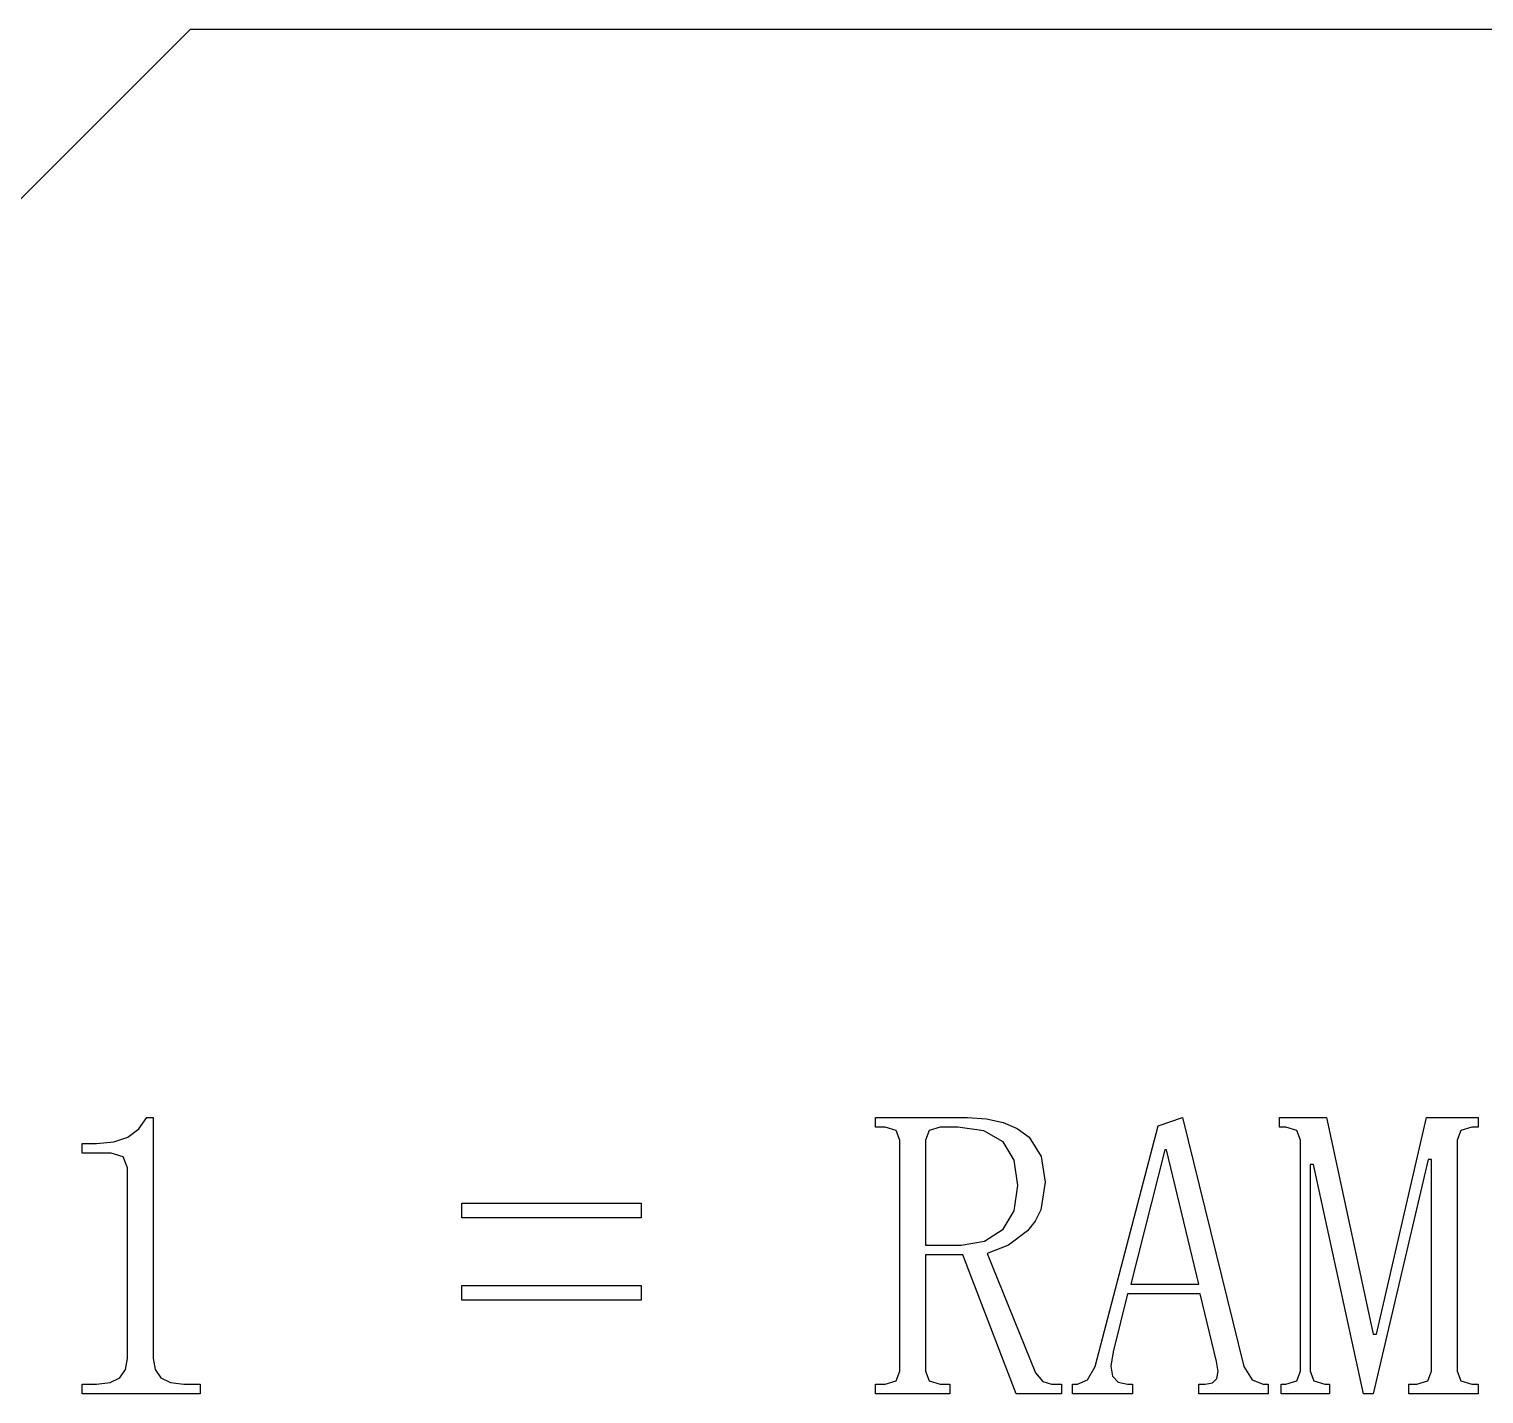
# Model space of a CAD drawing. Extents: x -200 to 421, y -75 to 295.
# Drawn here: x -111.93 to -79.2, y 24.32 to 55.03 of the extents above; entities that cross this region are included whole.
import ezdxf

# ---------------------------------------------------------------- set-up
doc = ezdxf.new("R2010")
doc.units = 0
doc.layers.get('0').update_dxf_attribs({"linetype": 'CONTINUOUS'})

# ---------------------------------------------------------------- blocks, each defined once
blk = doc.blocks.new('BLOCK_725')
at = {"color": 7}
blk.add_lwpolyline([(-109.141, 30.538), (-109.141, 25.119)], dxfattribs=at)
blk = doc.blocks.new('BLOCK_726')
at = {"color": 7}
blk.add_lwpolyline([(-109.141, 25.119), (-109.097, 24.865)], dxfattribs=at)
blk = doc.blocks.new('BLOCK_727')
at = {"color": 7}
blk.add_lwpolyline([(-109.097, 24.865), (-108.968, 24.683)], dxfattribs=at)
blk = doc.blocks.new('BLOCK_728')
at = {"color": 7}
blk.add_lwpolyline([(-108.968, 24.683), (-108.752, 24.574)], dxfattribs=at)
blk = doc.blocks.new('BLOCK_729')
at = {"color": 7}
blk.add_lwpolyline([(-108.752, 24.574), (-108.45, 24.538)], dxfattribs=at)
blk = doc.blocks.new('BLOCK_730')
at = {"color": 7}
blk.add_lwpolyline([(-108.45, 24.538), (-108.086, 24.538)], dxfattribs=at)
blk = doc.blocks.new('BLOCK_731')
at = {"color": 7}
blk.add_lwpolyline([(-108.086, 24.538), (-108.086, 24.319)], dxfattribs=at)
blk = doc.blocks.new('BLOCK_732')
at = {"color": 7}
blk.add_lwpolyline([(-108.086, 24.319), (-110.741, 24.319)], dxfattribs=at)
blk = doc.blocks.new('BLOCK_733')
at = {"color": 7}
blk.add_lwpolyline([(-110.741, 24.319), (-110.741, 24.538)], dxfattribs=at)
blk = doc.blocks.new('BLOCK_734')
at = {"color": 7}
blk.add_lwpolyline([(-110.741, 24.538), (-110.413, 24.538)], dxfattribs=at)
blk = doc.blocks.new('BLOCK_735')
at = {"color": 7}
blk.add_lwpolyline([(-110.413, 24.538), (-110.111, 24.574)], dxfattribs=at)
blk = doc.blocks.new('BLOCK_736')
at = {"color": 7}
blk.add_lwpolyline([(-110.111, 24.574), (-109.895, 24.683)], dxfattribs=at)
blk = doc.blocks.new('BLOCK_737')
at = {"color": 7}
blk.add_lwpolyline([(-109.895, 24.683), (-109.766, 24.865)], dxfattribs=at)
blk = doc.blocks.new('BLOCK_738')
at = {"color": 7}
blk.add_lwpolyline([(-109.766, 24.865), (-109.722, 25.119)], dxfattribs=at)
blk = doc.blocks.new('BLOCK_739')
at = {"color": 7}
blk.add_lwpolyline([(-109.722, 25.119), (-109.722, 29.41)], dxfattribs=at)
blk = doc.blocks.new('BLOCK_740')
at = {"color": 7}
blk.add_lwpolyline([(-109.722, 29.41), (-109.813, 29.656)], dxfattribs=at)
blk = doc.blocks.new('BLOCK_741')
at = {"color": 7}
blk.add_lwpolyline([(-109.813, 29.656), (-110.086, 29.738)], dxfattribs=at)
blk = doc.blocks.new('BLOCK_742')
at = {"color": 7}
blk.add_lwpolyline([(-110.086, 29.738), (-110.741, 29.738)], dxfattribs=at)
blk = doc.blocks.new('BLOCK_743')
at = {"color": 7}
blk.add_lwpolyline([(-110.741, 29.738), (-110.741, 29.956)], dxfattribs=at)
blk = doc.blocks.new('BLOCK_744')
at = {"color": 7}
blk.add_lwpolyline([(-110.741, 29.956), (-110.413, 29.956)], dxfattribs=at)
blk = doc.blocks.new('BLOCK_745')
at = {"color": 7}
blk.add_lwpolyline([(-110.413, 29.956), (-110.029, 29.992)], dxfattribs=at)
blk = doc.blocks.new('BLOCK_746')
at = {"color": 7}
blk.add_lwpolyline([(-110.029, 29.992), (-109.713, 30.101)], dxfattribs=at)
blk = doc.blocks.new('BLOCK_747')
at = {"color": 7}
blk.add_lwpolyline([(-109.713, 30.101), (-109.466, 30.283)], dxfattribs=at)
blk = doc.blocks.new('BLOCK_748')
at = {"color": 7}
blk.add_lwpolyline([(-109.466, 30.283), (-109.286, 30.538)], dxfattribs=at)
blk = doc.blocks.new('BLOCK_749')
at = {"color": 7}
blk.add_lwpolyline([(-109.286, 30.538), (-109.141, 30.538)], dxfattribs=at)
blk = doc.blocks.new('BLOCK_750')
at = {"color": 7}
blk.add_lwpolyline([(-102.195, 28.283), (-102.195, 28.61)], dxfattribs=at)
blk = doc.blocks.new('BLOCK_751')
at = {"color": 7}
blk.add_lwpolyline([(-102.195, 28.61), (-98.159, 28.61)], dxfattribs=at)
blk = doc.blocks.new('BLOCK_752')
at = {"color": 7}
blk.add_lwpolyline([(-98.159, 28.61), (-98.159, 28.283)], dxfattribs=at)
blk = doc.blocks.new('BLOCK_753')
at = {"color": 7}
blk.add_lwpolyline([(-98.159, 28.283), (-102.195, 28.283)], dxfattribs=at)
blk = doc.blocks.new('BLOCK_754')
at = {"color": 7}
blk.add_lwpolyline([(-102.195, 26.429), (-102.195, 26.756)], dxfattribs=at)
blk = doc.blocks.new('BLOCK_755')
at = {"color": 7}
blk.add_lwpolyline([(-102.195, 26.756), (-98.159, 26.756)], dxfattribs=at)
blk = doc.blocks.new('BLOCK_756')
at = {"color": 7}
blk.add_lwpolyline([(-98.159, 26.756), (-98.159, 26.429)], dxfattribs=at)
blk = doc.blocks.new('BLOCK_757')
at = {"color": 7}
blk.add_lwpolyline([(-98.159, 26.429), (-102.195, 26.429)], dxfattribs=at)
blk = doc.blocks.new('BLOCK_758')
at = {"color": 7}
blk.add_lwpolyline([(-90.813, 30.538), (-90.386, 30.51)], dxfattribs=at)
blk = doc.blocks.new('BLOCK_759')
at = {"color": 7}
blk.add_lwpolyline([(-90.386, 30.51), (-90.013, 30.429)], dxfattribs=at)
blk = doc.blocks.new('BLOCK_760')
at = {"color": 7}
blk.add_lwpolyline([(-90.013, 30.429), (-89.695, 30.292)], dxfattribs=at)
blk = doc.blocks.new('BLOCK_761')
at = {"color": 7}
blk.add_lwpolyline([(-89.695, 30.292), (-89.431, 30.101)], dxfattribs=at)
blk = doc.blocks.new('BLOCK_762')
at = {"color": 7}
blk.add_lwpolyline([(-89.431, 30.101), (-89.159, 29.665)], dxfattribs=at)
blk = doc.blocks.new('BLOCK_763')
at = {"color": 7}
blk.add_lwpolyline([(-89.159, 29.665), (-89.068, 29.083)], dxfattribs=at)
blk = doc.blocks.new('BLOCK_764')
at = {"color": 7}
blk.add_lwpolyline([(-89.068, 29.083), (-89.168, 28.465)], dxfattribs=at)
blk = doc.blocks.new('BLOCK_765')
at = {"color": 7}
blk.add_lwpolyline([(-89.168, 28.465), (-89.293, 28.21)], dxfattribs=at)
blk = doc.blocks.new('BLOCK_766')
at = {"color": 7}
blk.add_lwpolyline([(-89.293, 28.21), (-89.468, 27.992)], dxfattribs=at)
blk = doc.blocks.new('BLOCK_767')
at = {"color": 7}
blk.add_lwpolyline([(-89.468, 27.992), (-89.895, 27.665)], dxfattribs=at)
blk = doc.blocks.new('BLOCK_768')
at = {"color": 7}
blk.add_lwpolyline([(-89.895, 27.665), (-90.377, 27.483)], dxfattribs=at)
blk = doc.blocks.new('BLOCK_769')
at = {"color": 7}
blk.add_lwpolyline([(-90.377, 27.483), (-89.286, 24.792)], dxfattribs=at)
blk = doc.blocks.new('BLOCK_770')
at = {"color": 7}
blk.add_lwpolyline([(-89.286, 24.792), (-89.122, 24.601)], dxfattribs=at)
blk = doc.blocks.new('BLOCK_771')
at = {"color": 7}
blk.add_lwpolyline([(-89.122, 24.601), (-88.922, 24.538)], dxfattribs=at)
blk = doc.blocks.new('BLOCK_772')
at = {"color": 7}
blk.add_lwpolyline([(-88.922, 24.538), (-88.704, 24.538)], dxfattribs=at)
blk = doc.blocks.new('BLOCK_773')
at = {"color": 7}
blk.add_lwpolyline([(-88.704, 24.538), (-88.704, 24.319)], dxfattribs=at)
blk = doc.blocks.new('BLOCK_774')
at = {"color": 7}
blk.add_lwpolyline([(-88.704, 24.319), (-89.722, 24.319)], dxfattribs=at)
blk = doc.blocks.new('BLOCK_775')
at = {"color": 7}
blk.add_lwpolyline([(-89.722, 24.319), (-90.922, 27.447)], dxfattribs=at)
blk = doc.blocks.new('BLOCK_776')
at = {"color": 7}
blk.add_lwpolyline([(-90.922, 27.447), (-91.759, 27.447)], dxfattribs=at)
blk = doc.blocks.new('BLOCK_777')
at = {"color": 7}
blk.add_lwpolyline([(-91.759, 27.447), (-91.759, 24.829)], dxfattribs=at)
blk = doc.blocks.new('BLOCK_778')
at = {"color": 7}
blk.add_lwpolyline([(-91.759, 24.829), (-91.677, 24.61)], dxfattribs=at)
blk = doc.blocks.new('BLOCK_779')
at = {"color": 7}
blk.add_lwpolyline([(-91.677, 24.61), (-91.431, 24.538)], dxfattribs=at)
blk = doc.blocks.new('BLOCK_780')
at = {"color": 7}
blk.add_lwpolyline([(-91.431, 24.538), (-91.213, 24.538)], dxfattribs=at)
blk = doc.blocks.new('BLOCK_781')
at = {"color": 7}
blk.add_lwpolyline([(-91.213, 24.538), (-91.213, 24.319)], dxfattribs=at)
blk = doc.blocks.new('BLOCK_782')
at = {"color": 7}
blk.add_lwpolyline([(-91.213, 24.319), (-92.886, 24.319)], dxfattribs=at)
blk = doc.blocks.new('BLOCK_783')
at = {"color": 7}
blk.add_lwpolyline([(-92.886, 24.319), (-92.886, 24.538)], dxfattribs=at)
blk = doc.blocks.new('BLOCK_784')
at = {"color": 7}
blk.add_lwpolyline([(-92.886, 24.538), (-92.668, 24.538)], dxfattribs=at)
blk = doc.blocks.new('BLOCK_785')
at = {"color": 7}
blk.add_lwpolyline([(-92.668, 24.538), (-92.422, 24.61)], dxfattribs=at)
blk = doc.blocks.new('BLOCK_786')
at = {"color": 7}
blk.add_lwpolyline([(-92.422, 24.61), (-92.341, 24.829)], dxfattribs=at)
blk = doc.blocks.new('BLOCK_787')
at = {"color": 7}
blk.add_lwpolyline([(-92.341, 24.829), (-92.341, 30.029)], dxfattribs=at)
blk = doc.blocks.new('BLOCK_788')
at = {"color": 7}
blk.add_lwpolyline([(-92.341, 30.029), (-92.422, 30.247)], dxfattribs=at)
blk = doc.blocks.new('BLOCK_789')
at = {"color": 7}
blk.add_lwpolyline([(-92.422, 30.247), (-92.668, 30.319)], dxfattribs=at)
blk = doc.blocks.new('BLOCK_790')
at = {"color": 7}
blk.add_lwpolyline([(-92.668, 30.319), (-92.886, 30.319)], dxfattribs=at)
blk = doc.blocks.new('BLOCK_791')
at = {"color": 7}
blk.add_lwpolyline([(-92.886, 30.319), (-92.886, 30.538)], dxfattribs=at)
blk = doc.blocks.new('BLOCK_792')
at = {"color": 7}
blk.add_lwpolyline([(-92.886, 30.538), (-90.813, 30.538)], dxfattribs=at)
blk = doc.blocks.new('BLOCK_793')
at = {"color": 7}
blk.add_lwpolyline([(-91.759, 27.665), (-90.959, 27.665)], dxfattribs=at)
blk = doc.blocks.new('BLOCK_794')
at = {"color": 7}
blk.add_lwpolyline([(-90.959, 27.665), (-90.431, 27.756)], dxfattribs=at)
blk = doc.blocks.new('BLOCK_795')
at = {"color": 7}
blk.add_lwpolyline([(-90.431, 27.756), (-90.013, 28.029)], dxfattribs=at)
blk = doc.blocks.new('BLOCK_796')
at = {"color": 7}
blk.add_lwpolyline([(-90.013, 28.029), (-89.768, 28.438)], dxfattribs=at)
blk = doc.blocks.new('BLOCK_797')
at = {"color": 7}
blk.add_lwpolyline([(-89.768, 28.438), (-89.686, 29.01)], dxfattribs=at)
blk = doc.blocks.new('BLOCK_798')
at = {"color": 7}
blk.add_lwpolyline([(-89.686, 29.01), (-89.768, 29.583)], dxfattribs=at)
blk = doc.blocks.new('BLOCK_799')
at = {"color": 7}
blk.add_lwpolyline([(-89.768, 29.583), (-90.013, 29.992)], dxfattribs=at)
blk = doc.blocks.new('BLOCK_800')
at = {"color": 7}
blk.add_lwpolyline([(-90.013, 29.992), (-90.45, 30.238)], dxfattribs=at)
blk = doc.blocks.new('BLOCK_801')
at = {"color": 7}
blk.add_lwpolyline([(-90.45, 30.238), (-91.031, 30.319)], dxfattribs=at)
blk = doc.blocks.new('BLOCK_802')
at = {"color": 7}
blk.add_lwpolyline([(-91.031, 30.319), (-91.431, 30.319)], dxfattribs=at)
blk = doc.blocks.new('BLOCK_803')
at = {"color": 7}
blk.add_lwpolyline([(-91.431, 30.319), (-91.677, 30.247)], dxfattribs=at)
blk = doc.blocks.new('BLOCK_804')
at = {"color": 7}
blk.add_lwpolyline([(-91.677, 30.247), (-91.759, 30.029)], dxfattribs=at)
blk = doc.blocks.new('BLOCK_805')
at = {"color": 7}
blk.add_lwpolyline([(-91.759, 30.029), (-91.759, 27.665)], dxfattribs=at)
blk = doc.blocks.new('BLOCK_806')
at = {"color": 7}
blk.add_lwpolyline([(-85.577, 26.574), (-87.213, 26.574)], dxfattribs=at)
blk = doc.blocks.new('BLOCK_807')
at = {"color": 7}
blk.add_lwpolyline([(-87.213, 26.574), (-87.541, 25.265)], dxfattribs=at)
blk = doc.blocks.new('BLOCK_808')
at = {"color": 7}
blk.add_lwpolyline([(-87.541, 25.265), (-87.588, 24.947)], dxfattribs=at)
blk = doc.blocks.new('BLOCK_809')
at = {"color": 7}
blk.add_lwpolyline([(-87.588, 24.947), (-87.55, 24.719)], dxfattribs=at)
blk = doc.blocks.new('BLOCK_810')
at = {"color": 7}
blk.add_lwpolyline([(-87.55, 24.719), (-87.425, 24.583)], dxfattribs=at)
blk = doc.blocks.new('BLOCK_811')
at = {"color": 7}
blk.add_lwpolyline([(-87.425, 24.583), (-87.213, 24.538)], dxfattribs=at)
blk = doc.blocks.new('BLOCK_812')
at = {"color": 7}
blk.add_lwpolyline([(-87.213, 24.538), (-87.104, 24.538)], dxfattribs=at)
blk = doc.blocks.new('BLOCK_813')
at = {"color": 7}
blk.add_lwpolyline([(-87.104, 24.538), (-87.104, 24.319)], dxfattribs=at)
blk = doc.blocks.new('BLOCK_814')
at = {"color": 7}
blk.add_lwpolyline([(-87.104, 24.319), (-88.45, 24.319)], dxfattribs=at)
blk = doc.blocks.new('BLOCK_815')
at = {"color": 7}
blk.add_lwpolyline([(-88.45, 24.319), (-88.45, 24.538)], dxfattribs=at)
blk = doc.blocks.new('BLOCK_816')
at = {"color": 7}
blk.add_lwpolyline([(-88.45, 24.538), (-88.341, 24.538)], dxfattribs=at)
blk = doc.blocks.new('BLOCK_817')
at = {"color": 7}
blk.add_lwpolyline([(-88.341, 24.538), (-88.113, 24.638)], dxfattribs=at)
blk = doc.blocks.new('BLOCK_818')
at = {"color": 7}
blk.add_lwpolyline([(-88.113, 24.638), (-87.941, 24.938)], dxfattribs=at)
blk = doc.blocks.new('BLOCK_819')
at = {"color": 7}
blk.add_lwpolyline([(-87.941, 24.938), (-86.522, 30.356)], dxfattribs=at)
blk = doc.blocks.new('BLOCK_820')
at = {"color": 7}
blk.add_lwpolyline([(-86.522, 30.356), (-85.977, 30.538)], dxfattribs=at)
blk = doc.blocks.new('BLOCK_821')
at = {"color": 7}
blk.add_lwpolyline([(-85.977, 30.538), (-84.595, 24.938)], dxfattribs=at)
blk = doc.blocks.new('BLOCK_822')
at = {"color": 7}
blk.add_lwpolyline([(-84.595, 24.938), (-84.413, 24.638)], dxfattribs=at)
blk = doc.blocks.new('BLOCK_823')
at = {"color": 7}
blk.add_lwpolyline([(-84.413, 24.638), (-84.159, 24.538)], dxfattribs=at)
blk = doc.blocks.new('BLOCK_824')
at = {"color": 7}
blk.add_lwpolyline([(-84.159, 24.538), (-84.05, 24.538)], dxfattribs=at)
blk = doc.blocks.new('BLOCK_825')
at = {"color": 7}
blk.add_lwpolyline([(-84.05, 24.538), (-84.05, 24.319)], dxfattribs=at)
blk = doc.blocks.new('BLOCK_826')
at = {"color": 7}
blk.add_lwpolyline([(-84.05, 24.319), (-85.613, 24.319)], dxfattribs=at)
blk = doc.blocks.new('BLOCK_827')
at = {"color": 7}
blk.add_lwpolyline([(-85.613, 24.319), (-85.613, 24.538)], dxfattribs=at)
blk = doc.blocks.new('BLOCK_828')
at = {"color": 7}
blk.add_lwpolyline([(-85.613, 24.538), (-85.468, 24.538)], dxfattribs=at)
blk = doc.blocks.new('BLOCK_829')
at = {"color": 7}
blk.add_lwpolyline([(-85.468, 24.538), (-85.302, 24.569)], dxfattribs=at)
blk = doc.blocks.new('BLOCK_830')
at = {"color": 7}
blk.add_lwpolyline([(-85.302, 24.569), (-85.204, 24.665)], dxfattribs=at)
blk = doc.blocks.new('BLOCK_831')
at = {"color": 7}
blk.add_lwpolyline([(-85.204, 24.665), (-85.175, 24.824)], dxfattribs=at)
blk = doc.blocks.new('BLOCK_832')
at = {"color": 7}
blk.add_lwpolyline([(-85.175, 24.824), (-85.213, 25.047)], dxfattribs=at)
blk = doc.blocks.new('BLOCK_833')
at = {"color": 7}
blk.add_lwpolyline([(-85.213, 25.047), (-85.577, 26.574)], dxfattribs=at)
blk = doc.blocks.new('BLOCK_834')
at = {"color": 7}
blk.add_lwpolyline([(-86.341, 29.81), (-86.377, 29.81)], dxfattribs=at)
blk = doc.blocks.new('BLOCK_835')
at = {"color": 7}
blk.add_lwpolyline([(-86.377, 29.81), (-87.141, 26.792)], dxfattribs=at)
blk = doc.blocks.new('BLOCK_836')
at = {"color": 7}
blk.add_lwpolyline([(-87.141, 26.792), (-85.613, 26.792)], dxfattribs=at)
blk = doc.blocks.new('BLOCK_837')
at = {"color": 7}
blk.add_lwpolyline([(-85.613, 26.792), (-86.341, 29.81)], dxfattribs=at)
blk = doc.blocks.new('BLOCK_838')
at = {"color": 7}
blk.add_lwpolyline([(-79.795, 24.829), (-79.713, 24.61)], dxfattribs=at)
blk = doc.blocks.new('BLOCK_839')
at = {"color": 7}
blk.add_lwpolyline([(-79.713, 24.61), (-79.468, 24.538)], dxfattribs=at)
blk = doc.blocks.new('BLOCK_840')
at = {"color": 7}
blk.add_lwpolyline([(-79.468, 24.538), (-79.322, 24.538)], dxfattribs=at)
blk = doc.blocks.new('BLOCK_841')
at = {"color": 7}
blk.add_lwpolyline([(-79.322, 24.538), (-79.322, 24.319)], dxfattribs=at)
blk = doc.blocks.new('BLOCK_842')
at = {"color": 7}
blk.add_lwpolyline([(-79.322, 24.319), (-80.886, 24.319)], dxfattribs=at)
blk = doc.blocks.new('BLOCK_843')
at = {"color": 7}
blk.add_lwpolyline([(-80.886, 24.319), (-80.886, 24.538)], dxfattribs=at)
blk = doc.blocks.new('BLOCK_844')
at = {"color": 7}
blk.add_lwpolyline([(-80.886, 24.538), (-80.704, 24.538)], dxfattribs=at)
blk = doc.blocks.new('BLOCK_845')
at = {"color": 7}
blk.add_lwpolyline([(-80.704, 24.538), (-80.459, 24.61)], dxfattribs=at)
blk = doc.blocks.new('BLOCK_846')
at = {"color": 7}
blk.add_lwpolyline([(-80.459, 24.61), (-80.377, 24.829)], dxfattribs=at)
blk = doc.blocks.new('BLOCK_847')
at = {"color": 7}
blk.add_lwpolyline([(-80.377, 24.829), (-80.377, 29.592)], dxfattribs=at)
blk = doc.blocks.new('BLOCK_848')
at = {"color": 7}
blk.add_lwpolyline([(-80.377, 29.592), (-80.45, 29.592)], dxfattribs=at)
blk = doc.blocks.new('BLOCK_849')
at = {"color": 7}
blk.add_lwpolyline([(-80.45, 29.592), (-81.686, 24.319)], dxfattribs=at)
blk = doc.blocks.new('BLOCK_850')
at = {"color": 7}
blk.add_lwpolyline([(-81.686, 24.319), (-81.904, 24.319)], dxfattribs=at)
blk = doc.blocks.new('BLOCK_851')
at = {"color": 7}
blk.add_lwpolyline([(-81.904, 24.319), (-83.032, 29.483)], dxfattribs=at)
blk = doc.blocks.new('BLOCK_852')
at = {"color": 7}
blk.add_lwpolyline([(-83.032, 29.483), (-83.104, 29.483)], dxfattribs=at)
blk = doc.blocks.new('BLOCK_853')
at = {"color": 7}
blk.add_lwpolyline([(-83.104, 29.483), (-83.104, 24.829)], dxfattribs=at)
blk = doc.blocks.new('BLOCK_854')
at = {"color": 7}
blk.add_lwpolyline([(-83.104, 24.829), (-83.022, 24.61)], dxfattribs=at)
blk = doc.blocks.new('BLOCK_855')
at = {"color": 7}
blk.add_lwpolyline([(-83.022, 24.61), (-82.777, 24.538)], dxfattribs=at)
blk = doc.blocks.new('BLOCK_856')
at = {"color": 7}
blk.add_lwpolyline([(-82.777, 24.538), (-82.668, 24.538)], dxfattribs=at)
blk = doc.blocks.new('BLOCK_857')
at = {"color": 7}
blk.add_lwpolyline([(-82.668, 24.538), (-82.668, 24.319)], dxfattribs=at)
blk = doc.blocks.new('BLOCK_858')
at = {"color": 7}
blk.add_lwpolyline([(-82.668, 24.319), (-83.759, 24.319)], dxfattribs=at)
blk = doc.blocks.new('BLOCK_859')
at = {"color": 7}
blk.add_lwpolyline([(-83.759, 24.319), (-83.759, 24.538)], dxfattribs=at)
blk = doc.blocks.new('BLOCK_860')
at = {"color": 7}
blk.add_lwpolyline([(-83.759, 24.538), (-83.65, 24.538)], dxfattribs=at)
blk = doc.blocks.new('BLOCK_861')
at = {"color": 7}
blk.add_lwpolyline([(-83.65, 24.538), (-83.404, 24.61)], dxfattribs=at)
blk = doc.blocks.new('BLOCK_862')
at = {"color": 7}
blk.add_lwpolyline([(-83.404, 24.61), (-83.322, 24.829)], dxfattribs=at)
blk = doc.blocks.new('BLOCK_863')
at = {"color": 7}
blk.add_lwpolyline([(-83.322, 24.829), (-83.322, 30.029)], dxfattribs=at)
blk = doc.blocks.new('BLOCK_864')
at = {"color": 7}
blk.add_lwpolyline([(-83.322, 30.029), (-83.404, 30.247)], dxfattribs=at)
blk = doc.blocks.new('BLOCK_865')
at = {"color": 7}
blk.add_lwpolyline([(-83.404, 30.247), (-83.65, 30.319)], dxfattribs=at)
blk = doc.blocks.new('BLOCK_866')
at = {"color": 7}
blk.add_lwpolyline([(-83.65, 30.319), (-83.795, 30.319)], dxfattribs=at)
blk = doc.blocks.new('BLOCK_867')
at = {"color": 7}
blk.add_lwpolyline([(-83.795, 30.319), (-83.795, 30.538)], dxfattribs=at)
blk = doc.blocks.new('BLOCK_868')
at = {"color": 7}
blk.add_lwpolyline([(-83.795, 30.538), (-82.741, 30.538)], dxfattribs=at)
blk = doc.blocks.new('BLOCK_869')
at = {"color": 7}
blk.add_lwpolyline([(-82.741, 30.538), (-81.686, 25.665)], dxfattribs=at)
blk = doc.blocks.new('BLOCK_870')
at = {"color": 7}
blk.add_lwpolyline([(-81.686, 25.665), (-81.613, 25.665)], dxfattribs=at)
blk = doc.blocks.new('BLOCK_871')
at = {"color": 7}
blk.add_lwpolyline([(-81.613, 25.665), (-80.486, 30.538)], dxfattribs=at)
blk = doc.blocks.new('BLOCK_872')
at = {"color": 7}
blk.add_lwpolyline([(-80.486, 30.538), (-79.322, 30.538)], dxfattribs=at)
blk = doc.blocks.new('BLOCK_873')
at = {"color": 7}
blk.add_lwpolyline([(-79.322, 30.538), (-79.322, 30.319)], dxfattribs=at)
blk = doc.blocks.new('BLOCK_874')
at = {"color": 7}
blk.add_lwpolyline([(-79.322, 30.319), (-79.468, 30.319)], dxfattribs=at)
blk = doc.blocks.new('BLOCK_875')
at = {"color": 7}
blk.add_lwpolyline([(-79.468, 30.319), (-79.713, 30.247)], dxfattribs=at)
blk = doc.blocks.new('BLOCK_876')
at = {"color": 7}
blk.add_lwpolyline([(-79.713, 30.247), (-79.795, 30.029)], dxfattribs=at)
blk = doc.blocks.new('BLOCK_877')
at = {"color": 7}
blk.add_lwpolyline([(-79.795, 30.029), (-79.795, 24.829)], dxfattribs=at)
blk = doc.blocks.new('BLOCK_2043')
at = {"color": 7}
blk.add_lwpolyline([(-133.299, 30.035), (-108.299, 55.035)], dxfattribs=at)
blk = doc.blocks.new('BLOCK_2214')
at = {"color": 7}
blk.add_lwpolyline([(-108.299, 55.035), (47.701, 55.035)], dxfattribs=at)

msp = doc.modelspace()

# ---------------------------------------------------------------- block references
for name in ['BLOCK_2043', 'BLOCK_2214', 'BLOCK_748', 'BLOCK_749', 'BLOCK_725', 'BLOCK_791', 'BLOCK_792', 'BLOCK_758', 'BLOCK_759', 'BLOCK_820', 'BLOCK_821', 'BLOCK_867', 'BLOCK_868', 'BLOCK_869', 'BLOCK_871', 'BLOCK_872', 'BLOCK_873', 'BLOCK_747', 'BLOCK_790', 'BLOCK_789', 'BLOCK_788', 'BLOCK_804', 'BLOCK_803', 'BLOCK_802', 'BLOCK_801', 'BLOCK_800', 'BLOCK_760', 'BLOCK_761', 'BLOCK_819', 'BLOCK_866', 'BLOCK_865', 'BLOCK_864', 'BLOCK_876', 'BLOCK_875', 'BLOCK_874', 'BLOCK_743', 'BLOCK_744', 'BLOCK_745', 'BLOCK_746', 'BLOCK_787', 'BLOCK_805', 'BLOCK_799', 'BLOCK_762', 'BLOCK_835', 'BLOCK_834', 'BLOCK_837', 'BLOCK_863', 'BLOCK_877', 'BLOCK_742', 'BLOCK_741', 'BLOCK_740', 'BLOCK_798', 'BLOCK_763', 'BLOCK_852', 'BLOCK_853', 'BLOCK_851', 'BLOCK_849', 'BLOCK_848', 'BLOCK_847', 'BLOCK_739', 'BLOCK_797', 'BLOCK_764', 'BLOCK_750', 'BLOCK_751', 'BLOCK_752', 'BLOCK_753', 'BLOCK_796', 'BLOCK_766', 'BLOCK_765', 'BLOCK_795', 'BLOCK_767', 'BLOCK_793', 'BLOCK_794', 'BLOCK_768', 'BLOCK_776', 'BLOCK_777', 'BLOCK_775', 'BLOCK_769', 'BLOCK_754', 'BLOCK_755', 'BLOCK_756', 'BLOCK_807', 'BLOCK_806', 'BLOCK_836', 'BLOCK_833', 'BLOCK_757', 'BLOCK_870', 'BLOCK_808', 'BLOCK_738', 'BLOCK_726', 'BLOCK_818', 'BLOCK_809', 'BLOCK_832', 'BLOCK_822', 'BLOCK_735', 'BLOCK_736', 'BLOCK_737', 'BLOCK_727', 'BLOCK_728', 'BLOCK_729', 'BLOCK_785', 'BLOCK_786', 'BLOCK_778', 'BLOCK_779', 'BLOCK_770', 'BLOCK_771', 'BLOCK_817', 'BLOCK_810', 'BLOCK_811', 'BLOCK_829', 'BLOCK_830', 'BLOCK_831', 'BLOCK_823', 'BLOCK_861', 'BLOCK_862', 'BLOCK_854', 'BLOCK_855', 'BLOCK_845', 'BLOCK_846', 'BLOCK_838', 'BLOCK_839', 'BLOCK_733', 'BLOCK_734', 'BLOCK_732', 'BLOCK_730', 'BLOCK_731', 'BLOCK_783', 'BLOCK_784', 'BLOCK_782', 'BLOCK_780', 'BLOCK_781', 'BLOCK_774', 'BLOCK_772', 'BLOCK_773', 'BLOCK_815', 'BLOCK_816', 'BLOCK_814', 'BLOCK_812', 'BLOCK_813', 'BLOCK_827', 'BLOCK_828', 'BLOCK_826', 'BLOCK_824', 'BLOCK_825', 'BLOCK_859', 'BLOCK_860', 'BLOCK_858', 'BLOCK_856', 'BLOCK_857', 'BLOCK_850', 'BLOCK_843', 'BLOCK_844', 'BLOCK_842', 'BLOCK_840', 'BLOCK_841']:
    msp.add_blockref(name, (0, 0))

doc.saveas('drawing.dxf')
